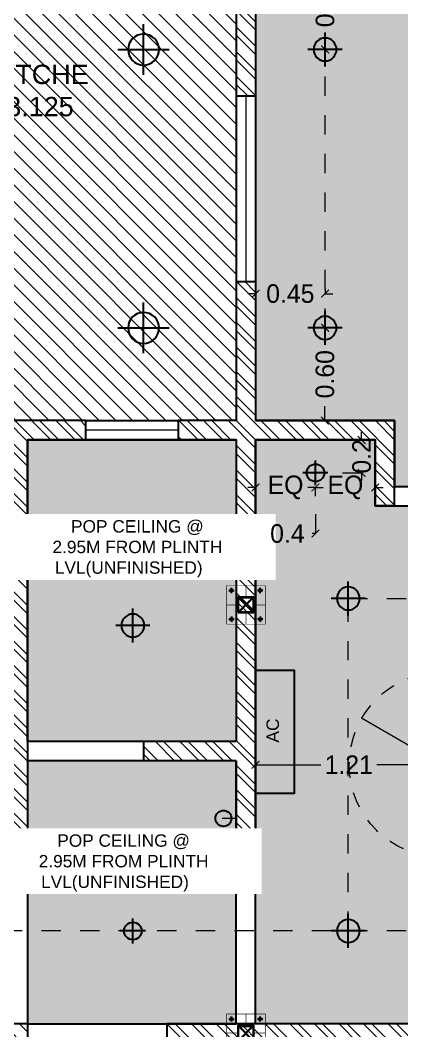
# Model space of a CAD drawing. Header units: metres. Extents: x 494 to 1845, y -666 to 1061.
# Drawn here: x 1529.9 to 1532.37, y 203.24 to 209.77 of the extents above; entities that cross this region are included whole.
import ezdxf

# ---------------------------------------------------------------- set-up
doc = ezdxf.new("R2010")
doc.units = ezdxf.units.M
doc.header["$MEASUREMENT"] = 0
for name, pattern in [('1', [0]), ('141011 - Typical Flr Plans -1 - 1.5 & 1-2 BHK_ Kolshet Namrata1$0$HIDDEN', [0.375, 0.25, -0.125]), ('_ZCAD_DYNDIM_LINETYPE_DATA_NAME_', [0.25, 0.125, -0.125]), ('HIDDEN', [0.375, 0.25, -0.125])]:
    doc.linetypes.add(name, pattern=pattern)
doc.layers.get('Defpoints').update_dxf_attribs({"color": 12})
for name, color, linetype, lineweight in [('01 WALL', 7, 'Continuous', 25), ('A-Wall', 7, 'Continuous', 18), ('A-Wall Hatch', 8, 'Continuous', 9), ('DIMENSION', 8, 'Continuous', 5), ('ele ref line', 44, 'Continuous', 9), ('elec block', 14, 'Continuous', 9), ('Grid', 1, 'Continuous', 25), ('SCPL_BOLTS', 11, 'Continuous', 15), ('SCPL_ST PLATE', 222, 'Continuous', 0), ('VDA - FALSE CEILING', 7, 'Continuous', 5), ('VDA-HATCH', 8, 'Continuous', 9), ('VDA-WALL', 250, 'Continuous', 25), ('VDA-WINDOW', 5, 'Continuous', 9)]:
    doc.layers.add(name, color=color, linetype=linetype, lineweight=lineweight)
for name, color, linetype in [('BASE PLATE', 3, 'Continuous'), ('CEILING', 7, 'Continuous'), ('ceiling elec', 7, 'Continuous'), ('COLUMN', 1, 'Continuous'), ('SCPL HIDDEN', 8, 'HIDDEN'), ('SHEET', 7, 'Continuous'), ('TEXT', 7, 'Continuous'), ('VDA-TEXT', 250, '1'), ('VDA-WALL BELOW', 8, 'Continuous'), ('VDA_ELECTRICAL FIXTURES', 7, 'Continuous')]:
    doc.layers.add(name, color=color, linetype=linetype)
doc.styles.add('arial', font='arial.ttf', dxfattribs={"height": 0.3})
doc.styles.add('RS', font='GOTHIC.TTF')
doc.styles.get("Standard").update_dxf_attribs({"font": 'arial.ttf'})
doc.dimstyles.new('SMALL', dxfattribs={"dimtxt": 0.16, "dimasz": 0.05, "dimexe": 0, "dimexo": 0, "dimgap": 0.05, "dimtad": 0, "dimdec": 1, "dimzin": 0, "dimdsep": 46, "dimtxsty": 'RS', "dimblk": 'ARCHTICK', "dimcen": 2.5, "dimclrd": 256, "dimclre": 256, "dimclrt": 5, "dimadec": 0, "dimazin": 0, "dimtfac": 1, "dimtofl": 0, "dimtmove": 0, "dimatfit": 3, "dimldrblk": 'ARCHTICK', "dimfxl": 0, "dimtolj": 1, "dimtzin": 0, "dimarcsym": 0})

# ---------------------------------------------------------------- blocks, each defined once
blk = doc.blocks.new('athath')
at = {"layer": 'BASE PLATE', "const_width": 0.004}
blk.add_lwpolyline([(382058.4642, 2057488.1339), (382058.7142, 2057488.1339), (382058.7142, 2057487.8839), (382058.4642, 2057487.8839)], close=True, dxfattribs=at)
at = {"layer": 'COLUMN', "color": 5, "lineweight": 30}
for p, q in [((382058.6392, 2057488.0589), (382058.5392, 2057487.9589)), ((382058.6392, 2057487.9589), (382058.5392, 2057488.0589))]:
    blk.add_line(p, q, dxfattribs=at)
blk.add_lwpolyline([(382058.5392, 2057488.0589), (382058.5392, 2057487.9589), (382058.6392, 2057487.9589), (382058.6392, 2057488.0589)], close=True, dxfattribs=at)
at = {"layer": 'Grid', "color": 5, "const_width": 0.002}
blk.add_lwpolyline([(382058.5392, 2057488.0589), (382058.6392, 2057488.0589), (382058.6392, 2057487.9589), (382058.5392, 2057487.9589)], close=True, dxfattribs=at)
at = {"layer": 'Grid', "color": 5}
blk.add_lwpolyline([(382058.5424, 2057488.0557), (382058.636, 2057488.0557), (382058.636, 2057487.9621), (382058.5424, 2057487.9621)], close=True, dxfattribs=at)
at = {"layer": 'SCPL HIDDEN'}
for p, q in [((382058.5131, 2057488.1019), (382058.4792, 2057488.1019)), ((382058.4962, 2057488.1188), (382058.4962, 2057488.0849)), ((382058.6652, 2057488.1019), (382058.6991, 2057488.1019)), ((382058.6822, 2057488.1188), (382058.6822, 2057488.0849)), ((382058.5131, 2057487.9159), (382058.4792, 2057487.9159)), ((382058.4962, 2057487.8989), (382058.4962, 2057487.9328)), ((382058.6652, 2057487.9159), (382058.6991, 2057487.9159)), ((382058.6822, 2057487.8989), (382058.6822, 2057487.9328))]:
    blk.add_line(p, q, dxfattribs=at)
at = {"layer": 'SCPL_BOLTS'}
for centre in [(382058.4962, 2057488.1019), (382058.6822, 2057488.1019), (382058.4962, 2057487.9159), (382058.6822, 2057487.9159)]:
    blk.add_circle(centre, 0.0103, dxfattribs=at)
at = {"layer": 'SCPL_ST PLATE', "const_width": 0.002}
for points in [[(382058.5857, 2057488.1339), (382058.5926, 2057488.1339), (382058.5926, 2057488.0589), (382058.5857, 2057488.0589)], [(382058.4642, 2057488.0123), (382058.4642, 2057488.0054), (382058.5392, 2057488.0054), (382058.5392, 2057488.0123)], [(382058.5857, 2057487.8839), (382058.5926, 2057487.8839), (382058.5926, 2057487.9589), (382058.5857, 2057487.9589)], [(382058.6392, 2057488.0054), (382058.6392, 2057488.0123), (382058.7142, 2057488.0123), (382058.7142, 2057488.0054)]]:
    blk.add_lwpolyline(points, close=True, dxfattribs=at)
blk = doc.blocks.new('RJRTYJTY')
at = {"layer": 'VDA_ELECTRICAL FIXTURES', "color": 1}
for p, q in [((1034.1393, 54.9462), (1034.1393, 55.1921)), ((1034.2643, 55.0691), (1034.0143, 55.0691))]:
    blk.add_line(p, q, dxfattribs=at)
blk.add_circle((1034.1393, 55.0691), 0.0753, dxfattribs=at)
blk = doc.blocks.new('zw$4BD1')
at = {"color": 6}
blk.add_line((0.103, 0.272), (0.103, 0.085), dxfattribs=at)
at = {"layer": 'SHEET', "color": 6}
blk.add_circle((0.103, 0.103), 0.103, dxfattribs=at)
blk = doc.blocks.new('12w')
at = {"layer": 'VDA_ELECTRICAL FIXTURES', "color": 5, "ltscale": 0.1}
for p, q in [((87910.28, 3817.04), (87910.28, 3823.9)), ((87906.82, 3820.47), (87913.75, 3820.47))]:
    blk.add_line(p, q, dxfattribs=at)
blk.add_circle((87910.28, 3820.47), 2.32, dxfattribs=at)
blk = doc.blocks.new('AEYTUU')
at = {"layer": 'VDA_ELECTRICAL FIXTURES', "color": 6, "ltscale": 0.1}
for p, q in [((8243.959, -3482.8142), (8243.959, -3482.6904)), ((8244.0215, -3482.7523), (8243.8964, -3482.7523))]:
    blk.add_line(p, q, dxfattribs=at)
blk.add_circle((8243.959, -3482.7523), 0.0437, dxfattribs=at)
blk = doc.blocks.new('FAN 1')
at = {"layer": 'elec block', "color": 68, "true_color": 0x394d00}
for q in [(-3723.1179, 868.3743), (-3722.0786, 868.3743), (-3722.5983, 867.4743)]:
    blk.add_line((-3722.5983, 868.0743), q, dxfattribs=at)
at = {"layer": 'elec block', "color": 68, "linetype": '141011 - Typical Flr Plans -1 - 1.5 & 1-2 BHK_ Kolshet Namrata1$0$HIDDEN', "ltscale": 0.15, "true_color": 0x394d00}
blk.add_circle((-3722.5983, 868.0743), 0.6, dxfattribs=at)
blk = doc.blocks.new('_ArchTick')
at = {"color": 0, "linetype": 'ByBlock', "const_width": 0.15}
blk.add_lwpolyline([(-0.5, -0.5), (0.5, 0.5)], dxfattribs=at)
blk = doc.blocks.new('*D609')
at = {"layer": 'Defpoints', "color": 0, "transparency": 16777216}
for p in [(1.475, 4.752), (1.475, 4.7211), (1.925, 4.752)]:
    blk.add_point(p, dxfattribs=at)
at = {"layer": 'DIMENSION', "lineweight": -2, "transparency": 16777216}
for p, q in [((1.475, 4.7211), (1.425, 4.7211)), ((1.475, 4.752), (1.475, 4.7211)), ((1.925, 4.752), (1.925, 4.7211)), ((1.925, 4.7211), (1.975, 4.7211))]:
    blk.add_line(p, q, dxfattribs=at)
at = {"layer": 'DIMENSION', "lineweight": -2, "transparency": 16777216, "xscale": 0.05, "yscale": 0.05, "zscale": 0.05}
blk.add_blockref('_ArchTick', (1.475, 4.7211), dxfattribs=at)
at = {"layer": 'DIMENSION', "lineweight": -2, "transparency": 16777216, "xscale": 0.05, "yscale": 0.05, "zscale": 0.05, "rotation": 180}
blk.add_blockref('_ArchTick', (1.925, 4.7211), dxfattribs=at)
at = {"layer": 'DIMENSION', "color": 5, "transparency": 16777216, "insert": (1.7, 4.7211), "char_height": 0.12, "attachment_point": 5, "style": 'RS'}
blk.add_mtext('\\A1;0.45', dxfattribs=at)
blk = doc.blocks.new('*D610')
at = {"layer": 'Defpoints', "color": 0, "transparency": 16777216}
for p in [(1.9266, 4.5), (1.9234, 3.9), (1.925, 3.9)]:
    blk.add_point(p, dxfattribs=at)
at = {"layer": 'DIMENSION', "lineweight": -2, "transparency": 16777216}
for p, q in [((1.925, 4.5), (1.9247, 4.4067)), ((1.9266, 4.5), (1.925, 4.5)), ((1.9234, 3.9), (1.9236, 3.9933)), ((1.925, 3.9), (1.9234, 3.9))]:
    blk.add_line(p, q, dxfattribs=at)
at = {"layer": 'DIMENSION', "lineweight": -2, "transparency": 16777216, "xscale": 0.05, "yscale": 0.05, "zscale": 0.05}
for p, rotation in [((1.925, 4.5), 89.84482513070883), ((1.9234, 3.9), 269.8448251307088)]:
    blk.add_blockref('_ArchTick', p, dxfattribs=dict(at, rotation=rotation))
at = {"layer": 'DIMENSION', "color": 5, "transparency": 16777216, "insert": (1.9242, 4.2), "char_height": 0.12, "attachment_point": 5, "rotation": 89.84483, "style": 'RS'}
blk.add_mtext('\\A1;0.60', dxfattribs=at)
blk = doc.blocks.new('*D611')
at = {"layer": 'Defpoints', "color": 0, "transparency": 16777216}
for p in [(1.925, 6.9), (1.925, 6.9), (1.925, 6.3)]:
    blk.add_point(p, dxfattribs=at)
at = {"layer": 'DIMENSION', "lineweight": -2, "transparency": 16777216}
for p, q in [((1.925, 6.9), (1.925, 6.9)), ((1.925, 6.9), (1.925, 6.8067)), ((1.925, 6.3), (1.925, 6.3933)), ((1.925, 6.3), (1.925, 6.3))]:
    blk.add_line(p, q, dxfattribs=at)
at = {"layer": 'DIMENSION', "lineweight": -2, "transparency": 16777216, "xscale": 0.05, "yscale": 0.05, "zscale": 0.05}
for p, rotation in [((1.925, 6.9), 90), ((1.925, 6.3), 270)]:
    blk.add_blockref('_ArchTick', p, dxfattribs=dict(at, rotation=rotation))
at = {"layer": 'DIMENSION', "color": 5, "transparency": 16777216, "insert": (1.925, 6.6), "char_height": 0.12, "attachment_point": 5, "rotation": 90, "style": 'RS'}
blk.add_mtext('\\A1;0.60', dxfattribs=at)
blk = doc.blocks.new('*D622')
at = {"layer": 'Defpoints', "color": 0, "transparency": 16777216}
for p in [(1.8625, 3.775), (2.1616, 3.775), (1.8625, 3.5625)]:
    blk.add_point(p, dxfattribs=at)
at = {"layer": 'DIMENSION', "lineweight": -2, "transparency": 16777216}
for p, q in [((2.1616, 3.775), (2.1616, 3.825)), ((2.0366, 3.775), (2.1616, 3.775)), ((2.0366, 3.5625), (2.1616, 3.5625)), ((2.1616, 3.5625), (2.1616, 3.5125))]:
    blk.add_line(p, q, dxfattribs=at)
at = {"layer": 'DIMENSION', "lineweight": -2, "transparency": 16777216, "xscale": 0.05, "yscale": 0.05, "zscale": 0.05}
for p, rotation in [((2.1616, 3.775), 269.9999971471806), ((2.1616, 3.5625), 89.9999971471807)]:
    blk.add_blockref('_ArchTick', p, dxfattribs=dict(at, rotation=rotation))
at = {"layer": 'DIMENSION', "color": 5, "transparency": 16777216, "insert": (2.1616, 3.6687), "char_height": 0.12, "attachment_point": 5, "rotation": 90, "style": 'RS'}
blk.add_mtext('\\A1;0.2', dxfattribs=at)
blk = doc.blocks.new('*D623')
at = {"layer": 'Defpoints', "color": 0, "transparency": 16777216}
for p in [(2.25, 3.4683), (1.8625, 3.4116), (2.25, 3.4116)]:
    blk.add_point(p, dxfattribs=at)
at = {"layer": 'DIMENSION', "lineweight": -2, "transparency": 16777216}
for p, q in [((1.8625, 3.4683), (1.8125, 3.4683)), ((1.8625, 3.4116), (1.8625, 3.4683)), ((2.25, 3.4116), (2.25, 3.4683)), ((2.25, 3.4683), (2.3, 3.4683))]:
    blk.add_line(p, q, dxfattribs=at)
at = {"layer": 'DIMENSION', "lineweight": -2, "transparency": 16777216, "xscale": 0.05, "yscale": 0.05, "zscale": 0.05}
blk.add_blockref('_ArchTick', (1.8625, 3.4683), dxfattribs=at)
at = {"layer": 'DIMENSION', "lineweight": -2, "transparency": 16777216, "xscale": 0.05, "yscale": 0.05, "zscale": 0.05, "rotation": 180}
blk.add_blockref('_ArchTick', (2.25, 3.4683), dxfattribs=at)
at = {"layer": 'DIMENSION', "color": 5, "transparency": 16777216, "insert": (2.0563, 3.4683), "char_height": 0.12, "attachment_point": 5, "style": 'RS'}
blk.add_mtext('\\A1;EQ', dxfattribs=at)
blk = doc.blocks.new('*D624')
at = {"layer": 'Defpoints', "color": 0, "transparency": 16777216}
for p in [(1.475, 3.4683), (1.475, 3.4116), (1.8625, 3.4116)]:
    blk.add_point(p, dxfattribs=at)
at = {"layer": 'DIMENSION', "lineweight": -2, "transparency": 16777216}
for p, q in [((1.475, 3.4683), (1.425, 3.4683)), ((1.475, 3.4116), (1.475, 3.4683)), ((1.8625, 3.4116), (1.8625, 3.4683)), ((1.8625, 3.4683), (1.9125, 3.4683))]:
    blk.add_line(p, q, dxfattribs=at)
at = {"layer": 'DIMENSION', "lineweight": -2, "transparency": 16777216, "xscale": 0.05, "yscale": 0.05, "zscale": 0.05}
blk.add_blockref('_ArchTick', (1.475, 3.4683), dxfattribs=at)
at = {"layer": 'DIMENSION', "lineweight": -2, "transparency": 16777216, "xscale": 0.05, "yscale": 0.05, "zscale": 0.05, "rotation": 180}
blk.add_blockref('_ArchTick', (1.8625, 3.4683), dxfattribs=at)
at = {"layer": 'DIMENSION', "color": 5, "transparency": 16777216, "insert": (1.6688, 3.4683), "char_height": 0.12, "attachment_point": 5, "style": 'RS'}
blk.add_mtext('\\A1;EQ', dxfattribs=at)
blk = doc.blocks.new('*D625')
at = {"layer": 'Defpoints', "color": 0, "transparency": 16777216}
for p in [(1.475, 3.5013), (1.8625, 3.5013), (1.8625, 3.1693)]:
    blk.add_point(p, dxfattribs=at)
at = {"layer": 'DIMENSION', "lineweight": -2, "transparency": 16777216}
for p, q in [((1.475, 3.2943), (1.475, 3.1693)), ((1.8625, 3.2943), (1.8625, 3.1693)), ((1.475, 3.1693), (1.5202, 3.1693)), ((1.8625, 3.1693), (1.8418, 3.1693))]:
    blk.add_line(p, q, dxfattribs=at)
at = {"layer": 'DIMENSION', "lineweight": -2, "transparency": 16777216, "xscale": 0.05, "yscale": 0.05, "zscale": 0.05}
for p, rotation in [((1.475, 3.1693), 179.9999410055686), ((1.8625, 3.1693), 359.9999410055686)]:
    blk.add_blockref('_ArchTick', p, dxfattribs=dict(at, rotation=rotation))
at = {"layer": 'DIMENSION', "color": 5, "transparency": 16777216, "insert": (1.681, 3.1693), "char_height": 0.12, "attachment_point": 5, "rotation": 359.99994, "style": 'RS'}
blk.add_mtext('\\A1;0.4', dxfattribs=at)
blk = doc.blocks.new('*D631')
at = {"layer": 'Defpoints', "color": 0, "transparency": 16777216}
for p in [(1.475, 1.675), (1.475, 1.675), (2.6812, 1.675)]:
    blk.add_point(p, dxfattribs=at)
at = {"layer": 'DIMENSION', "lineweight": -2, "transparency": 16777216}
for p, q in [((1.475, 1.675), (1.475, 1.675)), ((1.475, 1.675), (1.897, 1.675)), ((2.6812, 1.675), (2.2592, 1.675)), ((2.6812, 1.675), (2.6812, 1.675))]:
    blk.add_line(p, q, dxfattribs=at)
at = {"layer": 'DIMENSION', "lineweight": -2, "transparency": 16777216, "xscale": 0.05, "yscale": 0.05, "zscale": 0.05, "rotation": 180}
blk.add_blockref('_ArchTick', (1.475, 1.675), dxfattribs=at)
at = {"layer": 'DIMENSION', "lineweight": -2, "transparency": 16777216, "xscale": 0.05, "yscale": 0.05, "zscale": 0.05}
blk.add_blockref('_ArchTick', (2.6812, 1.675), dxfattribs=at)
at = {"layer": 'DIMENSION', "color": 5, "transparency": 16777216, "insert": (2.0781, 1.675), "char_height": 0.12, "attachment_point": 5, "style": 'RS'}
blk.add_mtext('\\A1;1.21', dxfattribs=at)
blk = doc.blocks.new('FDG GHGS')
at = {"layer": 'VDA_ELECTRICAL FIXTURES', "color": 1}
blk.add_lwpolyline([(2747.225, -2336.761), (2751.192, -2336.761), (2751.192, -2338.001), (2747.225, -2338.001)], close=True, dxfattribs=at)
at = {"layer": 'VDA_ELECTRICAL FIXTURES', "extrusion": (-0.000127556, -1.52776e-05, 1), "insert": (2749.25, -2337.113, 0), "char_height": 0.4, "width": 11.8893, "attachment_point": 2, "text_direction": (1, 0, 0.000128)}
blk.add_mtext('AC', dxfattribs=at)
blk = doc.blocks.new('asfsdf')
at = {"layer": 'A-Wall Hatch', "ltscale": 0.1}
h = blk.add_hatch(dxfattribs=at)
h.set_pattern_fill('ANSI32', color=256, scale=0.3, angle=270)
h.set_pattern_definition([(315, (3.125, -3.6), (0.0795495, 0.0795495), []), (315, (3.125, -3.65303), (0.0795495, 0.0795495), [])])
h.paths.add_polyline_path([(1.35, 6), (1.475, 6), (1.475, 6.9), (4.825, 6.9), (4.825, 3.475), (3.575, 3.475), (3.575, 3.35), (5.3, 3.35), (5.3, 3.475), (4.95, 3.475), (4.95, 4.825), (5.3, 4.825), (5.3, 4.95), (4.95, 4.95), (4.95, 7.025), (1.35, 7.025)])
h.paths.add_polyline_path([(-3.25, -1.45), (-3.125, -1.45), (-3.125, 6.3), (-1.775, 6.3), (-1.775, 5.35), (-1.65, 5.35), (-1.65, 6.425), (-3.25, 6.425)])
h.paths.add_polyline_path([(-2.375, 3.775), (-0.125, 3.775), (-0.125, 0.9), (0, 0.9), (0, 3.775), (0.375, 3.775), (0.375, 3.9), (-1.65, 3.9), (-1.65, 4.75), (-1.775, 4.75), (-1.775, 3.9), (-2.375, 3.9)])
h.paths.add_polyline_path([(0.9, -0.125), (3, -0.125), (3, -3.6), (3.125, -3.6), (3.125, 0), (0.9, 0)])
h.paths.add_polyline_path([(5.425, -0.125), (5.425, -2.05), (5.55, -2.05), (5.55, -0.125), (6.425, -0.125), (6.425, 4.95), (6.3, 4.95), (6.3, 0), (5.425, 0)])
h.paths.add_polyline_path([(0.975, 3.7751), (0.975, 3.9), (1.35, 3.9), (1.35, 4.8), (1.475, 4.8), (1.475, 3.9), (2.375, 3.9), (2.375, 3.35), (2.25, 3.35), (2.25, 3.775), (1.475, 3.775), (1.475, 0.9), (1.35, 0.9), (1.35, 1.7), (0.75, 1.7), (0.75, 1.825), (1.35, 1.825), (1.35, 3.775), (0.9809, 3.775), (0.9809, 3.7751)])
h.paths.add_polyline_path([(-0.725, -0.125), (-0.125, -0.125), (-0.125, -3.6), (0, -3.6), (0, 0), (-0.725, 0)])
h.paths.add_polyline_path([(-3.125, -0.125), (-3.125, 0), (-2.525, 0), (-2.525, -0.125)])
h.paths.add_polyline_path([(4.925, -0.125), (4.925, 0), (5.425, 0), (5.425, -0.125)])
at = {"layer": 'VDA-HATCH', "true_color": 0xdbdbdb}
h = blk.add_hatch(color=254, dxfattribs=at)
h.dxf.hatch_style = 1
h.paths.add_polyline_path([(6.3, 0), (1.475, 0), (1.475, 3.775), (2.25, 3.775), (2.25, 3.35), (6.3, 3.35)])
h.paths.add_polyline_path([(1.475, 3.9), (2.375, 3.9), (2.375, 3.475), (4.825, 3.475), (4.825, 6.9), (1.475, 6.9)])
h.paths.add_polyline_path([(-0.125, 3.775), (-3.125, 3.775), (-3.125, 0), (-0.125, 0)])
h.paths.add_polyline_path([(3, -0.125), (0, -0.125), (0, -3.475), (3, -3.475)])
h.paths.add_polyline_path([(-1.775, 3.9), (-3.125, 3.9), (-3.125, 6.3), (-1.775, 6.3)])
h.paths.add_polyline_path([(1.35, 1.825), (0, 1.825), (0, 3.775), (1.35, 3.775)])
h.paths.add_polyline_path([(1.35, 1.7), (0, 1.7), (0, 0), (1.35, 0)])
h.paths.add_polyline_path([(4.95, 4.825), (6.3, 4.825), (6.3, 3.475), (4.95, 3.475)])
at = {"layer": 'CEILING', "color": 6}
for points in [[(1.475, 3.9), (2.375, 3.9), (2.375, 3.475), (4.825, 3.475), (4.825, 6.9), (1.475, 6.9)], [(1.35, 1.825), (0, 1.825), (0, 3.775), (1.35, 3.775)], [(6.3, 0), (1.475, 0), (1.475, 3.775), (2.25, 3.775), (2.25, 3.35), (6.3, 3.35)], [(1.35, 1.7), (0, 1.7), (0, 0), (1.35, 0)]]:
    blk.add_lwpolyline(points, close=True, dxfattribs=at)
at = {"layer": 'VDA - FALSE CEILING', "color": 253, "linetype": '_ZCAD_DYNDIM_LINETYPE_DATA_NAME_'}
for p, q in [((1.925, 4.5), (1.925, 6.3)), ((1.9641, 0.6), (-0.6141, 0.6))]:
    blk.add_line(p, q, dxfattribs=at)
blk.add_lwpolyline([(5.7, 0.6), (2.075, 0.6), (2.075, 2.75), (5.7, 2.75)], close=True, dxfattribs=at)
at = {"layer": 'VDA-WALL'}
for p, q in [((1.35, 7.025), (1.35, 6)), ((1.475, 6.9), (1.475, 6)), ((1.35, 6), (1.475, 6)), ((1.35, 4.8), (1.35, 3.9)), ((1.35, 4.8), (1.475, 4.8)), ((1.475, 4.8), (1.475, 3.9)), ((0.375, 3.9), (-1.65, 3.9)), ((0.375, 3.9), (0.375, 3.775)), ((1.35, 3.9), (0.975, 3.9)), ((0.975, 3.9), (0.975, 3.775)), ((2.375, 3.9), (1.475, 3.9)), ((2.375, 3.35), (2.375, 3.9)), ((0, 3.775), (0, 0.9)), ((0.375, 3.775), (0, 3.775)), ((1.35, 3.775), (0.975, 3.775)), ((1.35, 3.775), (1.35, 1.825)), ((1.475, 3.775), (1.475, 0.9)), ((2.25, 3.775), (1.475, 3.775)), ((2.25, 3.35), (2.25, 3.775)), ((2.375, 3.35), (2.25, 3.35)), ((1.35, 1.825), (0.75, 1.825)), ((0.75, 1.825), (0.75, 1.7)), ((1.35, 1.7), (0.75, 1.7)), ((1.35, 1.7), (1.35, 0.9)), ((0, 0.9), (-0.125, 0.9)), ((1.475, 0.9), (1.35, 0.9)), ((0, 0), (-0.725, 0)), ((0, 0), (0, -3.6)), ((3.125, 0), (0.9, 0)), ((0.9, 0), (0.9, -0.125))]:
    blk.add_line(p, q, dxfattribs=at)
at = {"layer": 'VDA-WALL BELOW'}
for p, q in [((1.35, 6), (1.35, 4.8)), ((1.475, 6), (1.475, 4.8)), ((0.375, 3.9), (0.9809, 3.9)), ((0.9809, 3.7751), (0.3809, 3.7751))]:
    blk.add_line(p, q, dxfattribs=at)
at = {"layer": 'VDA-WINDOW'}
for p, q in [((1.4125, 6), (1.4125, 4.8)), ((0.9809, 3.8376), (0.3809, 3.8376))]:
    blk.add_line(p, q, dxfattribs=at)
at = {"xscale": 0.4999999999995894, "yscale": 0.4999999999995894, "zscale": 0.4999999999995894, "rotation": 270}
blk.add_blockref('zw$4BD1', (1.2156, 1.3793), dxfattribs=at)
at = {"layer": '01 WALL', "xscale": 1.296, "yscale": 1.296, "zscale": 1.296}
for p in [(-10682.3083, 4517.2095), (-10683.4899, 4514.247)]:
    blk.add_blockref('AEYTUU', p, dxfattribs=at)
at = {"layer": 'A-Wall', "color": 2, "xscale": 0.2008498186047711, "yscale": 0.2008498186047711, "zscale": 0.2008498186047711, "rotation": 89.99999999999999}
blk.add_blockref('FDG GHGS', (-467.863, -550.2905), dxfattribs=at)
at = {"layer": 'ceiling elec', "color": 55, "lineweight": 0, "xscale": -0.032002010394372, "yscale": 0.032002010394372, "zscale": 0.032002010394372}
for p in [(2815.2307, -115.9627), (2815.2307, -117.7627), (2815.3807, -119.5127), (2813.9865, -119.6876), (2815.3807, -121.6627)]:
    blk.add_blockref('12w', p, dxfattribs=at)
at = {"layer": 'ele ref line', "color": 14}
blk.add_blockref('FAN 1', (3725.2795, -866.3993), dxfattribs=at)
at = {"layer": 'DIMENSION'}
for p1, p2, distance, picture, middle in [((1.925, 6.3), (1.925, 6.9), 0, '*D611', (1.925, 6.6)), ((1.925, 4.752), (1.475, 4.752), 0.0309, '*D609', (1.7, 4.7211)), ((1.9266, 4.5), (1.925, 3.9), -0.0016, '*D610', (1.9242, 4.2)), ((2.6812, 1.675), (1.475, 1.675), 0, '*D631', (2.0781, 1.675))]:
    dim = blk.add_aligned_dim(p1=p1, p2=p2, distance=distance, dimstyle='SMALL', override={"dimtxt": 0.12, "dimdec": 2, "dimblk": 'ArchTick'}, dxfattribs=at)
    dim.commit()
    dim.dimension.update_dxf_attribs({"geometry": picture, "text_midpoint": middle})
for base, p1, p2, angle, picture, middle in [((2.1616, 3.775), (1.8625, 3.5625), (1.8625, 3.775), 90, '*D622', (2.1616, 3.6687)), ((1.8625, 3.1693), (1.475, 3.5013), (1.8625, 3.5013), 359.99994, '*D625', (1.681, 3.1693))]:
    dim = blk.add_linear_dim(base=base, p1=p1, p2=p2, angle=angle, dimstyle='SMALL', override={"dimtxt": 0.12, "dimblk": 'ArchTick'}, dxfattribs=at)
    dim.commit()
    dim.dimension.update_dxf_attribs({"geometry": picture, "text_midpoint": middle, "dimtype": 129})
for p2, distance, picture, middle in [((1.475, 3.4116), -0.0567, '*D624', (1.6688, 3.4683)), ((2.25, 3.4116), 0.0567, '*D623', (2.0563, 3.4683))]:
    dim = blk.add_aligned_dim(p1=(1.8625, 3.4116), p2=p2, distance=distance, text='EQ', dimstyle='SMALL', override={"dimtxt": 0.12, "dimblk": 'ArchTick'}, dxfattribs=at)
    dim.commit()
    dim.dimension.update_dxf_attribs({"geometry": picture, "text_midpoint": middle})
at = {"layer": 'TEXT', "extrusion": (-0.000127556, 1.52776e-05, 1), "char_height": 0.08, "width": 1.819509, "attachment_point": 2, "text_direction": (1, 0, 0.000128), "bg_fill": 2}
for insert in [(0.6543, 3.2565, -0.0001), (0.5652, 1.2246, -0.0001)]:
    blk.add_mtext('\\pi0.11179;POP CEILING @\\P2.95M FROM PLINTH LVL(UNFINISHED)', dxfattribs=dict(at, insert=insert))

msp = doc.modelspace()

# ---------------------------------------------------------------- block references
at = {"layer": 'DIMENSION', "color": 6}
msp.add_blockref('asfsdf', (1529.945, 203.2821), dxfattribs=at)

# ---------------------------------------------------------------- next in the draw order: hatches: boundary and pattern name
at = {"layer": 'A-Wall Hatch'}
h = msp.add_hatch(dxfattribs=at)
h.set_pattern_fill('ANSI31', color=62, scale=0.61, angle=270)
h.set_pattern_definition([(315, (87.80276, -69.2983), (0.053916892, 0.053916892), [])])
h.paths.add_polyline_path([(1531.295, 210.1821), (1528.295, 210.1821), (1528.295, 209.7071), (1528.295, 209.7071), (1528.295, 209.582), (1528.295, 208.4389), (1528.295, 207.182), (1530.32, 207.1821), (1531.295, 207.182), (1531.295, 207.957)])
h.paths.add_polyline_path([(1543.99, 207.1821), (1541.74, 207.1821), (1541.74, 209.8571), (1543.99, 209.8571)])

# ---------------------------------------------------------------- next in the draw order: block references
at = {"layer": 'COLUMN', "rotation": 89.99999999999999}
for p in [(2059019.3663, -381852.5981), (2059019.3663, -381855.3696)]:
    msp.add_blockref('athath', p, dxfattribs=at)
at = {"layer": 'VDA_ELECTRICAL FIXTURES', "xscale": -1.330577846820919, "yscale": 1.330577846820919, "zscale": 1.330577846820919}
for p in [(2906.6978, 136.3083), (2906.6978, 134.5083)]:
    msp.add_blockref('RJRTYJTY', p, dxfattribs=at)

# ---------------------------------------------------------------- next in the draw order: texts
at = {"layer": 'VDA-TEXT', "insert": (1529.6736, 209.3163), "char_height": 0.125, "width": 4.378113, "attachment_point": 5, "style": 'arial'}
msp.add_mtext("KID'S CRETCHE\\P\\pi0.17855; 3.00 x3.125", dxfattribs=at)

doc.saveas('drawing.dxf')
